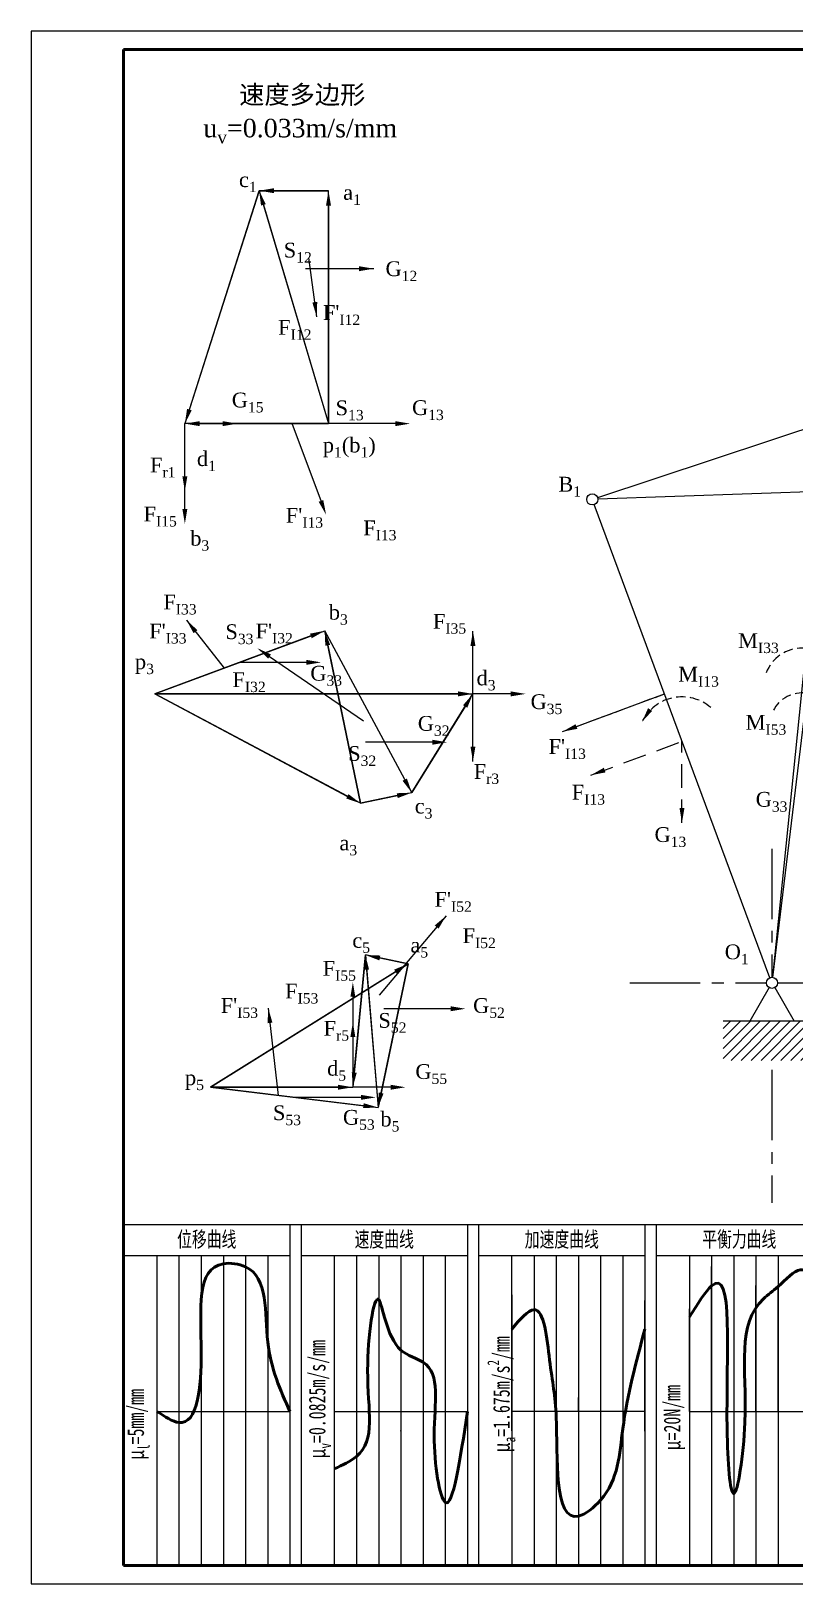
# Model space of a CAD drawing. Header units: millimetres. Extents: x 5619774 to 11239960, y 2494895 to 4990050.
# Drawn here: x 5619773.5 to 5619980.1, y 2494894.6 to 2495314.6 of the extents above; entities that cross this region are included whole.
import ezdxf
from ezdxf import colors
from ezdxf.entities.mleader import LeaderData, LeaderLine
from ezdxf.math import Vec2, Vec3

# ---------------------------------------------------------------- set-up
doc = ezdxf.new("R2010")
doc.units = ezdxf.units.MM
doc.linetypes.add('CENTER2', pattern=[28.575, 19.05, -3.175, 3.175, -3.175])
doc.linetypes.add('DASHED2', pattern=[9.525, 6.35, -3.175])
for name, color, linetype in [('点画线', 7, 'CENTER2'), ('细实线', 7, 'Continuous'), ('虚线', 7, 'DASHED2')]:
    doc.layers.add(name, color=color, linetype=linetype)
doc.layers.add('粗实线', color=7, linetype='Continuous', lineweight=50)
doc.styles.get("Standard").update_dxf_attribs({"font": 'arial.ttf'})
doc.styles.add('尺寸4', font='times.ttf', dxfattribs={"height": 4})
doc.styles.add('工图', font='', dxfattribs={"width": 0.7})
doc.styles.add('文字', font='', dxfattribs={"width": 0.7})
doc.styles.add('新罗马', font='times.ttf')
doc.styles.get('工图').set_extended_font_data('HYSWLongFangSong')
doc.styles.get('文字').set_extended_font_data('FangSong')

msp = doc.modelspace()

# ---------------------------------------------------------------- hatches: boundary and pattern name
at = {"layer": '细实线'}
h = msp.add_hatch(dxfattribs=at)
h.set_pattern_fill('ANSI31', color=256, scale=0.6)
h.set_pattern_definition([(45, (0, 22.0302), (-1.34703841816, 1.34703841816), [])])
h.paths.add_polyline_path([(5619973.788, 2495046.808), (5619960.689, 2495046.808), (5619960.689, 2495036.234), (5619973.788, 2495036.234)])
h.paths.add_polyline_path([(5619985.98, 2495046.808), (5619973.788, 2495046.808), (5619973.788, 2495036.234), (5619985.98, 2495036.234)])

# ---------------------------------------------------------------- linework, layer by layer
at = {"layer": '点画线'}
for p, q in [((5619973.788, 2495093.477), (5619973.788, 2495058.699)), ((5619935.421, 2495057.201), (5619972.358, 2495057.201)), ((5619975.358, 2495057.201), (5620010.397, 2495057.201)), ((5619973.788, 2495033.672), (5619973.788, 2494997.74))]:
    msp.add_line(p, q, dxfattribs=at)
at = {"layer": '粗实线'}
for p, q in [((5620362.528, 2495309.627), (5619798.528, 2495309.627)), ((5619798.528, 2495309.627), (5619798.528, 2494899.627)), ((5619915.528, 2494941.342), (5619915.528, 2494939.752)), ((5619798.528, 2494899.627), (5620362.528, 2494899.627))]:
    msp.add_line(p, q, dxfattribs=at)
for points in [[(5619807.528, 2494941.301), (5619813.528, 2494938.271), (5619819.528, 2494957.401), (5619825.528, 2494981.221), (5619831.528, 2494980.421), (5619837.528, 2494960.051), (5619843.528, 2494941.301)], [(5619951.528, 2494966.84), (5619957.528, 2494975.254), (5619961.731, 2494936.62), (5619963.528, 2494919.111), (5619966.528, 2494938.285), (5619971.629, 2494971.79), (5619975.528, 2494975.082), (5619981.528, 2494979.59), (5619987.528, 2494969.053)], [(5619855.528, 2494925.767), (5619861.528, 2494929.104), (5619864.528, 2494952.416), (5619867.528, 2494971.513), (5619873.528, 2494957.885), (5619879.528, 2494954.603), (5619882.528, 2494934.892), (5619885.528, 2494916.698), (5619891.528, 2494941.234)], [(5619903.528, 2494963.572), (5619909.528, 2494968.808), (5619913.724, 2494955.247), (5619915.528, 2494939.752), (5619921.528, 2494912.964), (5619927.528, 2494917.277), (5619933.528, 2494936.562), (5619939.528, 2494963.572)]]:
    msp.add_spline(points, degree=3, dxfattribs=at)
at = {"layer": '细实线'}
for p, q in [((5620367.528, 2495314.627), (5619773.528, 2495314.627)), ((5619773.528, 2495314.627), (5619773.528, 2494894.627)), ((5619835.209, 2495271.445), (5619815.119, 2495208.445)), ((5619853.959, 2495271.445), (5619835.209, 2495271.445)), ((5619835.209, 2495271.445), (5619853.959, 2495208.445)), ((5619853.959, 2495208.445), (5619853.959, 2495271.445)), ((5620092.388, 2495243.338), (5619926.688, 2495188.417)), ((5619853.959, 2495208.445), (5619815.119, 2495208.445)), ((5619987.915, 2495195.186), (5619974.01, 2495058.693)), ((5620092.313, 2495193.758), (5619926.763, 2495187.998)), ((5619990.373, 2495194.329), (5619974.037, 2495058.69)), ((5619973.275, 2495058.583), (5619925.786, 2495186.539)), ((5619806.963, 2495135.353), (5619852.935, 2495152.414)), ((5619862.585, 2495105.769), (5619852.935, 2495152.414)), ((5619876.462, 2495108.64), (5619852.935, 2495152.414)), ((5619893.015, 2495117.106), (5619893.015, 2495152.34)), ((5619862.585, 2495105.769), (5619806.963, 2495135.353)), ((5619806.963, 2495135.353), (5619893.015, 2495135.353)), ((5619806.963, 2495135.353), (5619860.446, 2495106.907)), ((5619876.462, 2495108.64), (5619893.015, 2495135.353)), ((5619862.585, 2495105.769), (5619876.462, 2495108.64)), ((5619863.915, 2495064.748), (5619860.541, 2495028.958)), ((5619875.466, 2495062.336), (5619863.915, 2495064.748)), ((5619863.915, 2495064.748), (5619867.356, 2495023.5)), ((5619875.466, 2495062.336), (5619863.915, 2495064.748)), ((5619822.035, 2495028.958), (5619875.466, 2495062.336)), ((5619875.466, 2495062.336), (5619867.356, 2495023.5)), ((5619875.466, 2495062.336), (5619867.356, 2495023.5)), ((5619973.108, 2495055.902), (5619967.858, 2495046.808)), ((5619974.608, 2495055.902), (5619979.858, 2495046.808)), ((5619985.98, 2495046.808), (5619960.689, 2495046.808)), ((5619822.035, 2495028.958), (5619867.356, 2495023.5)), ((5619822.035, 2495028.958), (5619860.541, 2495028.958)), ((5619798.528, 2494991.814), (5619987.528, 2494991.814)), ((5619843.528, 2494991.814), (5619843.528, 2494899.256)), ((5619846.528, 2494991.814), (5619846.528, 2494899.256)), ((5619891.528, 2494991.814), (5619891.528, 2494899.256)), ((5619894.528, 2494991.814), (5619894.528, 2494899.256)), ((5619939.528, 2494991.814), (5619939.528, 2494899.256)), ((5619942.528, 2494991.814), (5619942.528, 2494899.256)), ((5619798.528, 2494983.414), (5619843.528, 2494983.414)), ((5619807.528, 2494983.346), (5619807.528, 2494899.256)), ((5619813.528, 2494983.346), (5619813.528, 2494899.256)), ((5619819.528, 2494983.346), (5619819.528, 2494899.256)), ((5619825.528, 2494983.346), (5619825.528, 2494899.256)), ((5619831.528, 2494983.346), (5619831.528, 2494899.256)), ((5619837.528, 2494983.346), (5619837.528, 2494899.256)), ((5619846.528, 2494983.414), (5619891.528, 2494983.414)), ((5619855.528, 2494983.358), (5619855.528, 2494899.256)), ((5619861.528, 2494983.358), (5619861.528, 2494899.256)), ((5619867.528, 2494983.358), (5619867.528, 2494899.256)), ((5619873.528, 2494983.358), (5619873.528, 2494899.256)), ((5619879.528, 2494983.358), (5619879.528, 2494899.256)), ((5619885.528, 2494983.358), (5619885.528, 2494899.256)), ((5619894.528, 2494983.414), (5619939.528, 2494983.414)), ((5619909.528, 2494983.358), (5619909.528, 2494899.256)), ((5619915.528, 2494983.358), (5619915.528, 2494899.256)), ((5619921.528, 2494983.358), (5619921.528, 2494899.256)), ((5619927.528, 2494983.358), (5619927.528, 2494899.256)), ((5619933.528, 2494983.358), (5619933.528, 2494899.256)), ((5619942.528, 2494983.414), (5619987.528, 2494983.414)), ((5619951.528, 2494983.334), (5619951.528, 2494899.256)), ((5619957.528, 2494983.414), (5619957.528, 2494899.256)), ((5619963.528, 2494983.334), (5619963.528, 2494899.256)), ((5619969.528, 2494983.334), (5619969.528, 2494899.256)), ((5619975.528, 2494983.334), (5619975.528, 2494899.256)), ((5619957.528, 2494941.222), (5619957.528, 2494980.516)), ((5619903.528, 2494972.856), (5619903.528, 2494899.256)), ((5619969.528, 2494941.11), (5619969.528, 2494975.33)), ((5619975.528, 2494941.182), (5619975.528, 2494975.082)), ((5619951.528, 2494941.222), (5619951.528, 2494969.052)), ((5619957.528, 2494941.11), (5619957.528, 2494972)), ((5619903.528, 2494941.342), (5619903.528, 2494957.382)), ((5619939.528, 2494941.342), (5619939.528, 2494957.382)), ((5619921.528, 2494941.342), (5619921.528, 2494945.092)), ((5619807.528, 2494941.301), (5619843.528, 2494941.301)), ((5619855.528, 2494941.234), (5619891.528, 2494941.234)), ((5619903.528, 2494941.342), (5619939.528, 2494941.342)), ((5619909.528, 2494941.342), (5619909.528, 2494937.322)), ((5619915.528, 2494941.269), (5619915.528, 2494936.019)), ((5619927.528, 2494941.342), (5619927.528, 2494937.382)), ((5619933.528, 2494941.342), (5619933.528, 2494933.842)), ((5619951.528, 2494941.222), (5619987.528, 2494941.222)), ((5619963.528, 2494941.11), (5619963.528, 2494901.24)), ((5619873.528, 2494935.983), (5619873.528, 2494936.143)), ((5619773.528, 2494894.627), (5620367.528, 2494894.627))]:
    msp.add_line(p, q, dxfattribs=at)
at = {"layer": '细实线', "ltscale": 0.4}
for p, q in [((5619847.709, 2495250.445), (5619866.217, 2495250.363)), ((5619850.787, 2495237.32), (5619848.602, 2495253.332)), ((5619852.023, 2495187.256), (5619844.159, 2495208.445)), ((5619815.534, 2495155.327), (5619825.716, 2495142.313)), ((5619838.014, 2495145.471), (5619863.401, 2495128.103)), ((5619885.771, 2495075.352), (5619867.652, 2495053.864)), ((5619837.672, 2495050.328), (5619840.386, 2495026.748))]:
    msp.add_line(p, q, dxfattribs=at)
at = {"layer": '细实线', "lineweight": -3}
for p, q in [((5619903.528, 2494936.056), (5619903.528, 2494983.358)), ((5619939.528, 2494935.983), (5619939.528, 2494971.308)), ((5619891.528, 2494935.983), (5619891.528, 2494929.023))]:
    msp.add_line(p, q, dxfattribs=at)
at = {"layer": '细实线', "linetype": 'ByBlock', "lineweight": -2}
for points in [[(5619839.209, 2495271.445), (5619853.959, 2495271.445)], [(5619836.35, 2495267.611), (5619853.959, 2495208.445)], [(5619853.959, 2495267.445), (5619853.959, 2495208.445)], [(5619825.35, 2495208.445), (5619815.119, 2495208.445)], [(5619815.119, 2495185.347), (5619815.119, 2495208.445)], [(5619819.119, 2495208.445), (5619853.959, 2495208.445)], [(5619872.01, 2495208.445), (5619853.959, 2495208.445)], [(5619849.185, 2495151.022), (5619806.963, 2495135.353)], [(5619874.568, 2495112.163), (5619852.935, 2495152.414)], [(5619853.745, 2495148.497), (5619862.585, 2495105.769)], [(5619848.001, 2495143.883), (5619829.949, 2495143.883)], [(5619859.054, 2495107.647), (5619806.963, 2495135.353)], [(5619889.015, 2495135.353), (5619806.963, 2495135.353)], [(5619890.908, 2495131.953), (5619876.462, 2495108.64)], [(5619903.246, 2495135.353), (5619893.015, 2495135.353)], [(5619920.996, 2495126.531), (5619944.781, 2495135.359)], [(5619882.046, 2495122.274), (5619863.994, 2495122.274)], [(5619872.544, 2495107.829), (5619862.585, 2495105.769)], [(5619860.916, 2495032.94), (5619863.915, 2495064.748)], [(5619864.248, 2495060.762), (5619867.356, 2495023.5)], [(5619867.831, 2495063.93), (5619875.466, 2495062.336)], [(5619868.173, 2495027.415), (5619875.466, 2495062.336)], [(5619872.074, 2495060.217), (5619822.035, 2495028.958)], [(5619860.541, 2495053.425), (5619860.541, 2495028.958)], [(5619886.964, 2495050.195), (5619868.912, 2495050.195)], [(5619863.384, 2495023.978), (5619822.035, 2495028.958)], [(5619856.541, 2495028.958), (5619822.035, 2495028.958)], [(5619870.772, 2495028.958), (5619860.541, 2495028.958)], [(5619862.747, 2495026.229), (5619844.695, 2495026.229)]]:
    msp.add_lwpolyline(points, dxfattribs=at)
at = {"layer": '细实线'}
for centre in [(5619925.264, 2495187.946), (5619973.858, 2495057.201)]:
    msp.add_circle(centre, 1.5, dxfattribs=at)
for points in [[(5619839.209, 2495270.779), (5619835.209, 2495271.445), (5619839.209, 2495272.112)], [(5619835.711, 2495267.421), (5619835.209, 2495271.445), (5619836.989, 2495267.802)], [(5619853.292, 2495267.445), (5619853.959, 2495271.445), (5619854.625, 2495267.445)], [(5619862.214, 2495251.012), (5619866.217, 2495250.363), (5619862.22, 2495249.679)], [(5619819.119, 2495207.779), (5619815.119, 2495208.445), (5619819.119, 2495209.112)], [(5619825.35, 2495207.779), (5619829.35, 2495208.445), (5619825.35, 2495209.112)], [(5619872.01, 2495209.112), (5619876.01, 2495208.445), (5619872.01, 2495207.779)], [(5619814.452, 2495194.199), (5619815.119, 2495190.199), (5619815.786, 2495194.199)], [(5619852.542, 2495187.785), (5619853.309, 2495183.803), (5619851.292, 2495187.321)], [(5619815.786, 2495185.347), (5619815.119, 2495181.347), (5619814.452, 2495185.347)], [(5619817.474, 2495151.766), (5619815.534, 2495155.327), (5619818.524, 2495152.587)], [(5619848.953, 2495151.647), (5619852.935, 2495152.414), (5619849.417, 2495150.397)], [(5619853.092, 2495148.362), (5619852.935, 2495152.414), (5619854.398, 2495148.632)], [(5619893.682, 2495148.34), (5619893.015, 2495152.34), (5619892.348, 2495148.34)], [(5619838.39, 2495146.022), (5619834.71, 2495147.726), (5619837.638, 2495144.92)], [(5619848.001, 2495144.55), (5619852.001, 2495143.883), (5619848.001, 2495143.217)], [(5619889.015, 2495136.019), (5619893.015, 2495135.353), (5619889.015, 2495134.686)], [(5619903.246, 2495134.686), (5619907.246, 2495135.353), (5619903.246, 2495136.019)], [(5619890.341, 2495132.304), (5619893.015, 2495135.353), (5619891.475, 2495131.601)], [(5619941.482, 2495130.759), (5619938.717, 2495127.793), (5619940.37, 2495131.496)], [(5619921.228, 2495125.906), (5619917.246, 2495125.139), (5619920.764, 2495127.156)], [(5619882.046, 2495122.941), (5619886.046, 2495122.274), (5619882.046, 2495121.608)], [(5619892.348, 2495121.106), (5619893.015, 2495117.106), (5619893.682, 2495121.106)], [(5619928.871, 2495114.125), (5619924.889, 2495113.358), (5619928.407, 2495115.375)], [(5619875.155, 2495112.479), (5619876.462, 2495108.64), (5619873.981, 2495111.848)], [(5619859.367, 2495108.236), (5619862.585, 2495105.769), (5619858.741, 2495107.059)], [(5619872.409, 2495108.482), (5619876.462, 2495108.64), (5619872.68, 2495107.177)], [(5619950.197, 2495104.457), (5619949.531, 2495100.457), (5619948.864, 2495104.457)], [(5619882.683, 2495072.724), (5619885.771, 2495075.352), (5619883.702, 2495071.864)], [(5619863.583, 2495060.707), (5619863.915, 2495064.748), (5619864.912, 2495060.817)], [(5619867.695, 2495063.278), (5619863.915, 2495064.748), (5619867.967, 2495064.583)], [(5619871.72, 2495060.782), (5619875.466, 2495062.336), (5619872.427, 2495059.651)], [(5619859.874, 2495053.425), (5619860.541, 2495057.425), (5619861.207, 2495053.425)], [(5619837.467, 2495046.278), (5619837.672, 2495050.328), (5619838.792, 2495046.43)], [(5619886.964, 2495050.861), (5619890.964, 2495050.195), (5619886.964, 2495049.528)], [(5619861.207, 2495042.575), (5619860.541, 2495046.575), (5619859.874, 2495042.575)], [(5619861.58, 2495032.878), (5619860.541, 2495028.958), (5619860.252, 2495033.003)], [(5619856.541, 2495029.625), (5619860.541, 2495028.958), (5619856.541, 2495028.291)], [(5619862.747, 2495026.895), (5619866.747, 2495026.229), (5619862.747, 2495025.562)], [(5619868.826, 2495027.279), (5619867.356, 2495023.5), (5619867.521, 2495027.551)], [(5619870.772, 2495028.291), (5619874.772, 2495028.958), (5619870.772, 2495029.625)], [(5619863.464, 2495024.64), (5619867.356, 2495023.5), (5619863.305, 2495023.316)]]:
    msp.add_solid(points, dxfattribs=at)
at = {"layer": '虚线', "ltscale": 0.4}
msp.add_line((5619917.246, 2495125.139), (5619944.764, 2495135.352), dxfattribs=at)
at = {"layer": '虚线'}
for p, q in [((5619924.889, 2495113.358), (5619949.549, 2495122.51)), ((5619949.531, 2495100.457), (5619949.531, 2495122.561))]:
    msp.add_line(p, q, dxfattribs=at)
at = {"layer": '虚线', "ltscale": 0.4}
for centre, radius, start, end in [((5619982.019, 2495137.314), 10.428, 20.50037, 158.87943), ((5619949.531, 2495122.508), 12.036, 49.33059, 153.95508), ((5619982.205, 2495126.509), 9.135, 15.32023, 151.65316)]:
    msp.add_arc(centre, radius, start, end, dxfattribs=at)
at = {"layer": '虚线'}
msp.add_solid([(5619850.907, 2495241.374), (5619850.787, 2495237.32), (5619849.586, 2495241.193)], dxfattribs=at)

# ---------------------------------------------------------------- texts
at = {"layer": '细实线'}
for s, width, gutter_width, heights, insert, char_height, attachment_point, style in [('{\\fSimSun|b0|i0|c134|p2;速度多边形}', 140, 15, [12.154], (5619846.857, 2495297.142), 5, 5, '新罗马'), ('\\A1;u{\\H0.7x;\\S^ v;}=0.033m/s/mm', 25.62612, 34.033, [26.195], (5619846.305, 2495287.532), 5, 5, '新罗马'), ('\\A1;{\\fTimes New Roman|b0|i0|c134|p18;c\\H0.7x;\\S^ 1;}', 8.53123, 20, [0], (5619829.746, 2495276.425), 4, 1, '尺寸4'), ('\\A1;{\\fTimes New Roman|b0|i0|c134|p18;a\\H0.7x;\\S^ 1;}', 6.55369, 20, [0], (5619857.926, 2495272.982), 4, 1, '尺寸4'), ('\\A1;S{\\H0.7x;\\S^ 12;}', 5.55717, 20, [0], (5619841.847, 2495257.38), 4, 1, '尺寸4'), ('\\A1;G{\\H0.7x;\\S^ 12;}', 15.77616, 20, [0], (5619869.374, 2495252.345), 4, 1, '尺寸4'), ("\\A1;F'{\\H0.7x;\\S^ I12;}", 8.97745, 20, [0], (5619852.452, 2495240.496), 4, 1, '尺寸4'), ('\\A1;F{\\H0.7x;\\S^ I12;}', 8.97745, 20, [0], (5619840.348, 2495236.497), 4, 1, '尺寸4'), ('\\A1;G{\\H0.7x;\\S^ 15;}', 12.78866, 20, [0], (5619827.807, 2495216.834), 4, 1, '尺寸4'), ('\\A1;S{\\H0.7x;\\S^ 13;}', 7.43269, 20, [0], (5619855.874, 2495214.719), 4, 1, '尺寸4'), ('\\A1;G{\\H0.7x;\\S^ 13;}', 16.23307, 20, [0], (5619876.545, 2495214.775), 4, 1, '尺寸4'), ('\\A1;p{\\H0.7x;\\S^ 1;}(b{\\H0.7x;\\S^ 1;})', 9.09745, 20, [0], (5619852.424, 2495204.661), 4, 1, '尺寸4'), ('\\A1;F{\\H0.7x;\\S^ r1;}', 19.04418, 20, [0], (5619805.698, 2495199.265), 4, 1, '尺寸4'), ('\\A1;d{\\H0.7x;\\S^ 1;}', 6.80373, 20, [0], (5619818.378, 2495200.972), 4, 1, '尺寸4'), ('\\A1;B{\\H0.7x;\\S^ 1;}', 13.60153, 20, [0], (5619916.096, 2495194.065), 4, 1, '尺寸4'), ('\\A1;F{\\H0.7x;\\S^ I15;}', 7.53263, 20, [0], (5619803.951, 2495185.996), 4, 1, '尺寸4'), ("\\A1;F'{\\H0.7x;\\S^ I13;}", 14.44985, 20, [0], (5619842.418, 2495185.665), 4, 1, '尺寸4'), ('\\A1;F{\\H0.7x;\\S^ I13;}', 12.98159, 20, [0], (5619863.35, 2495182.252), 4, 1, '尺寸4'), ('\\A1;b{\\H0.7x;\\S^ 3;}', 8.08731, 20, [0], (5619816.575, 2495179.451), 4, 1, '尺寸4'), ('\\A1;F{\\H0.7x;\\S^ I33;}', 15.57224, 20, [0], (5619809.297, 2495162.2), 4, 1, '尺寸4'), ('\\A1;b{\\H0.7x;\\S^ 3;}', 10.1058, 20, [0], (5619854.046, 2495159.437), 4, 1, '尺寸4'), ('\\A1;F{\\H0.7x;\\S^ I35;}', 10.14351, 20, [0], (5619882.191, 2495157.003), 4, 1, '尺寸4'), ("\\A1;F'{\\H0.7x;\\S^ I33;}", 12.22008, 20, [0], (5619805.482, 2495154.344), 4, 1, '尺寸4'), ('\\A1;S{\\H0.7x;\\S^ 33;}', 5.84393, 20, [0], (5619826.078, 2495154.178), 4, 1, '尺寸4'), ("\\A1;F'{\\H0.7x;\\S^ I32;}", 9.59282, 20, [0], (5619834.238, 2495154.377), 4, 1, '尺寸4'), ('\\A1;M{\\H0.7x;\\S^ I33;}', 13.43451, 20, [0], (5619964.705, 2495151.759), 4, 1, '尺寸4'), ('\\A1;p{\\H0.7x;\\S^ 3;}', 9.20502, 20, [0], (5619801.622, 2495146.067), 4, 1, '尺寸4'), ('\\A1;F{\\H0.7x;\\S^ I32;}', 19.8079, 20, [0], (5619827.977, 2495141.209), 4, 1, '尺寸4'), ('\\A1;G{\\H0.7x;\\S^ 33;}', 12.57522, 20, [0], (5619849.042, 2495142.934), 4, 1, '尺寸4'), ('\\A1;d{\\H0.7x;\\S^ 3;}', 6.18672, 20, [0], (5619893.994, 2495141.662), 4, 1, '尺寸4'), ('\\A1;M{\\H0.7x;\\S^ I13;}', 16.97063, 20, [0], (5619948.51, 2495142.672), 4, 1, '尺寸4'), ('\\A1;G{\\H0.7x;\\S^ 35;}', 9.26472, 20, [0], (5619908.597, 2495135.248), 4, 1, '尺寸4'), ('\\A1;G{\\H0.7x;\\S^ 32;}', 11.59075, 20, [0], (5619878.106, 2495129.371), 4, 1, '尺寸4'), ('\\A1;M{\\H0.7x;\\S^ I53;}', 12.50886, 20, [0], (5619966.742, 2495129.657), 4, 1, '尺寸4'), ('\\A1;S{\\H0.7x;\\S^ 32;}', 8.13646, 20, [0], (5619859.282, 2495121.237), 4, 1, '尺寸4'), ("\\A1;F'{\\H0.7x;\\S^ I13;}", 14.44985, 20, [0], (5619913.461, 2495123.121), 4, 1, '尺寸4'), ('\\A1;F{\\H0.7x;\\S^ r3;}', 7.38794, 20, [0], (5619893.224, 2495116.365), 4, 1, '尺寸4'), ('\\A1;F{\\H0.7x;\\S^ I13;}', 12.98159, 20, [0], (5619919.743, 2495110.77), 4, 1, '尺寸4'), ('\\A1;G{\\H0.7x;\\S^ 33;}', 12.57522, 20, [0], (5619969.464, 2495108.835), 4, 1, '尺寸4'), ('\\A1;c{\\H0.7x;\\S^ 3;}', 6.04892, 20, [0], (5619877.277, 2495107.009), 4, 1, '尺寸4'), ('\\A1;G{\\H0.7x;\\S^ 13;}', 16.23307, 20, [0], (5619942.115, 2495099.304), 4, 1, '尺寸4'), ('\\A1;a{\\H0.7x;\\S^ 3;}', 7.59992, 20, [0], (5619856.917, 2495097.048), 4, 1, '尺寸4'), ("\\A1;F'{\\H0.7x;\\S^ I52;}", 17.34845, 20, [0], (5619882.628, 2495081.778), 4, 1, '尺寸4'), ('\\A1;c{\\H0.7x;\\S^ 5;}', 8.39914, 20, [0], (5619860.396, 2495070.675), 4, 1, '尺寸4'), ('\\A1;F{\\H0.7x;\\S^ I52;}', 12.19517, 20, [0], (5619890.21, 2495071.947), 4, 1, '尺寸4'), ('\\A1;a{\\H0.7x;\\S^ 5;}', 13.32554, 20, [0], (5619876.108, 2495069.421), 4, 1, '尺寸4'), ('\\A1;O{\\H0.7x;\\S^ 1;}', 10.49428, 25, [5.977], (5619961.091, 2495067.592), 4, 1, '尺寸4'), ('\\A1;F{\\H0.7x;\\S^ I55;}', 8.26791, 20, [0], (5619852.38, 2495063.128), 4, 1, '尺寸4'), ('\\A1;F{\\H0.7x;\\S^ I53;}', 11.85961, 20, [0], (5619842.22, 2495056.973), 4, 1, '尺寸4'), ("\\A1;F'{\\H0.7x;\\S^ I53;}", 11.8924, 20, [0], (5619824.818, 2495053.07), 4, 1, '尺寸4'), ('\\A1;G{\\H0.7x;\\S^ 52;}', 12.99184, 20, [0], (5619893.057, 2495053.072), 4, 1, '尺寸4'), ('\\A1;S{\\H0.7x;\\S^ 52;}', 14.98674, 20, [0], (5619867.454, 2495049.049), 4, 1, '尺寸4'), ('\\A1;F{\\H0.7x;\\S^ r5;}', 5.14476, 20, [0], (5619852.639, 2495046.923), 4, 1, '尺寸4'), ('\\A1;d{\\H0.7x;\\S^ 5;}', 7.34569, 20, [0], (5619853.585, 2495036.097), 4, 1, '尺寸4'), ('\\A1;G{\\H0.7x;\\S^ 55;}', 11.33536, 20, [0], (5619877.446, 2495035.208), 4, 1, '尺寸4'), ('\\A1;p{\\H0.7x;\\S^ 5;}', 11.38079, 20, [0], (5619815.154, 2495033.558), 4, 1, '尺寸4'), ('\\A1;S{\\H0.7x;\\S^ 53;}', 10.35014, 20, [0], (5619838.939, 2495024.064), 4, 1, '尺寸4'), ('\\A1;G{\\H0.7x;\\S^ 53;}', 13.82116, 20, [0], (5619857.856, 2495022.822), 4, 1, '尺寸4'), ('\\A1;b{\\H0.7x;\\S^ 5;}', 7.29591, 20, [0], (5619867.99, 2495022.358), 4, 1, '尺寸4'), ('\\pxqc;位移曲线', 44.99996, 15, [0], (5619821.028, 2494987.614), 4.2, 5, '文字'), ('\\pxqc;速度曲线', 44.99996, 15, [0], (5619869.028, 2494987.614), 4.2, 5, '文字'), ('加速度曲线', 44.99996, 15, [0], (5619917.028, 2494987.614), 4.2, 5, '文字'), ('\\pxqc;平衡力曲线', 44.99996, 15, [0], (5619965.028, 2494987.614), 4.2, 5, '文字')]:
    msp.add_mtext_dynamic_manual_height_columns(s, width=width, gutter_width=gutter_width, heights=heights, dxfattribs=dict(at, insert=insert, char_height=char_height, attachment_point=attachment_point, style=style))
at = {"layer": '细实线', "char_height": 4.5, "attachment_point": 1, "rotation": 90, "style": '工图'}
for s, insert in [('\\A1;{\\fFangSong|b0|i0|c134|p49;μ\\H0.7x;\\S^ v;\\H1.42857x;=0.0825m/s/mm }', (5619848.622, 2494928.547)), ('\\A1;{\\fFangSong|b0|i0|c134|p49;μ\\H0.7x;\\S^ a;\\H1.42857x;=1.675m/s\\H0.7x;\\S2^ ;\\H1.42857x;/mm }', (5619896.921, 2494930.223)), ('\\A1;{\\fFangSong|b0|i0|c134|p49;μ\\H0.7x;\\S^ l;\\H1.42857x;=5mm/mm }', (5619799.56, 2494928.174)), ('\\A1;{\\fFangSong|b0|i0|c134|p49;μ=20N/mm }', (5619944.598, 2494930.75))]:
    msp.add_mtext_dynamic_manual_height_columns(s, width=85.81801, gutter_width=12.5, heights=[0], dxfattribs=dict(at, insert=insert))

# ---------------------------------------------------------------- leaders
at = {"layer": '细实线'}
ml = msp.add_multileader_mtext('Standard', dxfattribs=at)
ml.set_content('', color=256)
ml.set_leader_properties()
ml.build(insert=Vec2(0, 0))
ctx = ml.context
ctx.base_point, ctx.plane_origin = Vec3(5619843.209, 2495271.445), Vec3(5619815.119, 2495208.445)
notes = []
notes.append((ctx, [(0, (1, 1, 0), (5619835.209, 2495271.445), (1, 0), 8, [(0, [(5619815.119, 2495208.445)], 0, [])])]))
ctx.mtext.insert, ctx.mtext.flow_direction = Vec3(5619845.209, 2495273.445), 5
for ctx, leaders in notes:
    for number, flags, end, landing, length, lines in leaders:
        leader = LeaderData()
        leader.index, (leader.has_last_leader_line, leader.has_dogleg_vector, leader.attachment_direction) = number, flags
        leader.last_leader_point, leader.dogleg_vector, leader.dogleg_length = Vec3(end), Vec3(landing), length
        for number, points, colour, breaks in lines:
            line = LeaderLine()
            line.index, line.vertices, line.color, line.breaks = number, Vec3.list(points), colors.encode_raw_color(colour), breaks
            leader.lines.append(line)
        ctx.leaders.append(leader)

doc.saveas('drawing.dxf')
